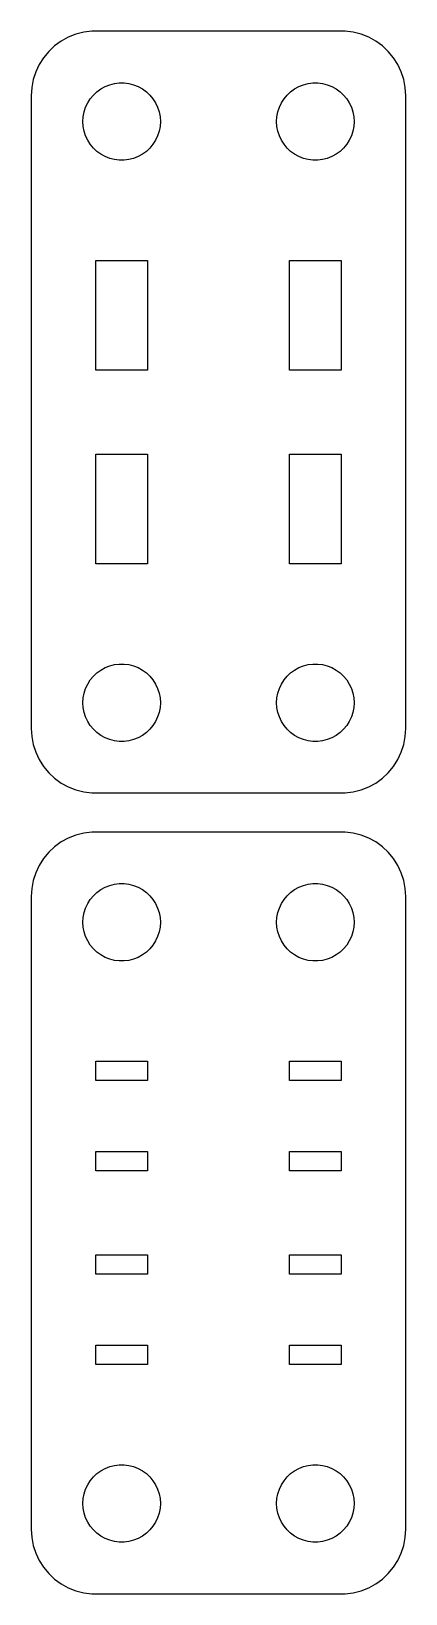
# Model space of a CAD drawing. Header units: metres. Extents: x -14 to 14, y -29 to 91.
import ezdxf

# ---------------------------------------------------------------- set-up
doc = ezdxf.new("R2010")
doc.units = ezdxf.units.M

msp = doc.modelspace()

# ---------------------------------------------------------------- linework, layer by layer
for p, q in [((-11.6289, 91.0241), (-12.1791, 90.7216)), ((-11.0451, 91.2553), (-11.6289, 91.0241)), ((-10.4369, 91.4114), (-11.0451, 91.2553)), ((-9.81395, 91.4901), (-10.4369, 91.4114)), ((9.81395, 91.4901), (-9.81395, 91.4901)), ((10.4369, 91.4114), (9.81395, 91.4901)), ((11.0451, 91.2553), (10.4369, 91.4114)), ((11.6289, 91.0241), (11.0451, 91.2553)), ((12.1791, 90.7216), (11.6289, 91.0241)), ((-13.1448, 89.9227), (-13.5451, 89.4389)), ((-12.6871, 90.3526), (-13.1448, 89.9227)), ((-12.1791, 90.7216), (-12.6871, 90.3526)), ((12.6871, 90.3526), (12.1791, 90.7216)), ((13.1448, 89.9227), (12.6871, 90.3526)), ((13.5451, 89.4389), (13.1448, 89.9227)), ((-14.1489, 88.3406), (-14.3429, 87.7434)), ((-13.8815, 88.9088), (-14.1489, 88.3406)), ((-13.5451, 89.4389), (-13.8815, 88.9088)), ((13.8815, 88.9088), (13.5451, 89.4389)), ((14.1489, 88.3406), (13.8815, 88.9088)), ((14.3429, 87.7434), (14.1489, 88.3406)), ((-14.4606, 87.1267), (-14.5, 86.5)), ((-14.3429, 87.7434), (-14.4606, 87.1267)), ((-9.10747, 87.033), (-8.77733, 87.2145)), ((-8.77733, 87.2145), (-8.42705, 87.3532)), ((-8.42705, 87.3532), (-8.06213, 87.4469)), ((-8.06213, 87.4469), (-7.68837, 87.4941)), ((-7.68837, 87.4941), (-7.31161, 87.4941)), ((-7.31161, 87.4941), (-6.93785, 87.4469)), ((-6.93785, 87.4469), (-6.57294, 87.3532)), ((-6.57294, 87.3532), (-6.22266, 87.2145)), ((-6.22266, 87.2145), (-5.89252, 87.033)), ((5.89252, 87.033), (6.22266, 87.2145)), ((6.22266, 87.2145), (6.57294, 87.3532)), ((6.57294, 87.3532), (6.93785, 87.4469)), ((6.93785, 87.4469), (7.31161, 87.4941)), ((7.31161, 87.4941), (7.68837, 87.4941)), ((7.68837, 87.4941), (8.06213, 87.4469)), ((8.06213, 87.4469), (8.42705, 87.3532)), ((8.42705, 87.3532), (8.77733, 87.2145)), ((8.77733, 87.2145), (9.10747, 87.033)), ((14.4606, 87.1267), (14.3429, 87.7434)), ((14.5, 86.5), (14.4606, 87.1267)), ((-14.5, 86.5), (-14.5, 37.5)), ((-10.2893, 85.6044), (-10.1289, 85.9453)), ((-10.1289, 85.9453), (-9.92705, 86.2634)), ((-9.92705, 86.2634), (-9.6869, 86.5536)), ((-9.6869, 86.5536), (-9.41226, 86.8115)), ((-9.41226, 86.8115), (-9.10747, 87.033)), ((-5.89252, 87.033), (-5.58772, 86.8115)), ((-5.58772, 86.8115), (-5.31308, 86.5536)), ((-5.31308, 86.5536), (-5.07294, 86.2634)), ((-5.07294, 86.2634), (-4.87108, 85.9453)), ((-4.87108, 85.9453), (-4.71066, 85.6044)), ((4.71066, 85.6044), (4.87108, 85.9453)), ((4.87108, 85.9453), (5.07294, 86.2634)), ((5.07294, 86.2634), (5.31308, 86.5536)), ((5.31308, 86.5536), (5.58772, 86.8115)), ((5.58772, 86.8115), (5.89252, 87.033)), ((9.10747, 87.033), (9.41226, 86.8115)), ((9.41226, 86.8115), (9.6869, 86.5536)), ((9.6869, 86.5536), (9.92705, 86.2634)), ((9.92705, 86.2634), (10.1289, 85.9453)), ((10.1289, 85.9453), (10.2893, 85.6044)), ((14.5, 37.5), (14.5, 86.5)), ((-10.5, 84.5), (-10.4763, 84.876)), ((-10.4763, 84.876), (-10.4057, 85.2461)), ((-10.4057, 85.2461), (-10.2893, 85.6044)), ((-4.71066, 85.6044), (-4.59424, 85.2461)), ((-4.59424, 85.2461), (-4.52365, 84.876)), ((-4.52365, 84.876), (-4.5, 84.5)), ((4.5, 84.5), (4.52365, 84.876)), ((4.52365, 84.876), (4.59424, 85.2461)), ((4.59424, 85.2461), (4.71066, 85.6044)), ((10.2893, 85.6044), (10.4057, 85.2461)), ((10.4057, 85.2461), (10.4763, 84.876)), ((10.4763, 84.876), (10.5, 84.5)), ((-10.4763, 84.124), (-10.5, 84.5)), ((-10.4057, 83.7539), (-10.4763, 84.124)), ((-10.2893, 83.3956), (-10.4057, 83.7539)), ((-4.59424, 83.7539), (-4.71066, 83.3956)), ((-4.52365, 84.124), (-4.59424, 83.7539)), ((-4.5, 84.5), (-4.52365, 84.124)), ((4.52365, 84.124), (4.5, 84.5)), ((4.59424, 83.7539), (4.52365, 84.124)), ((4.71066, 83.3956), (4.59424, 83.7539)), ((10.4057, 83.7539), (10.2893, 83.3956)), ((10.4763, 84.124), (10.4057, 83.7539)), ((10.5, 84.5), (10.4763, 84.124)), ((-10.1289, 83.0547), (-10.2893, 83.3956)), ((-9.92705, 82.7366), (-10.1289, 83.0547)), ((-9.6869, 82.4464), (-9.92705, 82.7366)), ((-9.41226, 82.1884), (-9.6869, 82.4464)), ((-5.31308, 82.4464), (-5.58772, 82.1884)), ((-5.07294, 82.7366), (-5.31308, 82.4464)), ((-4.87108, 83.0547), (-5.07294, 82.7366)), ((-4.71066, 83.3956), (-4.87108, 83.0547)), ((4.87108, 83.0547), (4.71066, 83.3956)), ((5.07294, 82.7366), (4.87108, 83.0547)), ((5.31308, 82.4464), (5.07294, 82.7366)), ((5.58772, 82.1884), (5.31308, 82.4464)), ((9.6869, 82.4464), (9.41226, 82.1884)), ((9.92705, 82.7366), (9.6869, 82.4464)), ((10.1289, 83.0547), (9.92705, 82.7366)), ((10.2893, 83.3956), (10.1289, 83.0547)), ((-9.10747, 81.967), (-9.41226, 82.1884)), ((-8.77733, 81.7855), (-9.10747, 81.967)), ((-8.42705, 81.6468), (-8.77733, 81.7855)), ((-8.06213, 81.5531), (-8.42705, 81.6468)), ((-7.68837, 81.5059), (-8.06213, 81.5531)), ((-7.31161, 81.5059), (-7.68837, 81.5059)), ((-6.93785, 81.5531), (-7.31161, 81.5059)), ((-6.57294, 81.6468), (-6.93785, 81.5531)), ((-6.22266, 81.7855), (-6.57294, 81.6468)), ((-5.89252, 81.967), (-6.22266, 81.7855)), ((-5.58772, 82.1884), (-5.89252, 81.967)), ((5.89252, 81.967), (5.58772, 82.1884)), ((6.22266, 81.7855), (5.89252, 81.967)), ((6.57294, 81.6468), (6.22266, 81.7855)), ((6.93785, 81.5531), (6.57294, 81.6468)), ((7.31161, 81.5059), (6.93785, 81.5531)), ((7.68837, 81.5059), (7.31161, 81.5059)), ((8.06213, 81.5531), (7.68837, 81.5059)), ((8.42705, 81.6468), (8.06213, 81.5531)), ((8.77733, 81.7855), (8.42705, 81.6468)), ((9.10747, 81.967), (8.77733, 81.7855)), ((9.41226, 82.1884), (9.10747, 81.967)), ((-9.5, 65.25), (-9.5, 73.75)), ((-9.5, 73.75), (-5.5, 73.75)), ((-5.5, 73.75), (-5.5, 65.25)), ((5.5, 65.25), (5.5, 73.75)), ((5.5, 73.75), (9.5, 73.75)), ((9.5, 73.75), (9.5, 65.25)), ((-5.5, 65.25), (-9.5, 65.25)), ((9.5, 65.25), (5.5, 65.25)), ((-9.5, 50.25), (-9.5, 58.75)), ((-9.5, 58.75), (-5.5, 58.75)), ((-5.5, 58.75), (-5.5, 50.25)), ((5.5, 50.25), (5.5, 58.75)), ((5.5, 58.75), (9.5, 58.75)), ((9.5, 58.75), (9.5, 50.25)), ((-5.5, 50.25), (-9.5, 50.25)), ((9.5, 50.25), (5.5, 50.25)), ((-8.77733, 42.2145), (-8.42705, 42.3532)), ((-8.42705, 42.3532), (-8.06213, 42.4469)), ((-8.06213, 42.4469), (-7.68837, 42.4941)), ((-7.68837, 42.4941), (-7.31161, 42.4941)), ((-7.31161, 42.4941), (-6.93785, 42.4469)), ((-6.93785, 42.4469), (-6.57294, 42.3532)), ((-6.57294, 42.3532), (-6.22266, 42.2145)), ((6.22266, 42.2145), (6.57294, 42.3532)), ((6.57294, 42.3532), (6.93785, 42.4469)), ((6.93785, 42.4469), (7.31161, 42.4941)), ((7.31161, 42.4941), (7.68837, 42.4941)), ((7.68837, 42.4941), (8.06213, 42.4469)), ((8.06213, 42.4469), (8.42705, 42.3532)), ((8.42705, 42.3532), (8.77733, 42.2145)), ((-10.1289, 40.9453), (-9.92705, 41.2634)), ((-9.92705, 41.2634), (-9.6869, 41.5536)), ((-9.6869, 41.5536), (-9.41226, 41.8116)), ((-9.41226, 41.8116), (-9.10747, 42.033)), ((-9.10747, 42.033), (-8.77733, 42.2145)), ((-6.22266, 42.2145), (-5.89252, 42.033)), ((-5.89252, 42.033), (-5.58772, 41.8116)), ((-5.58772, 41.8116), (-5.31308, 41.5536)), ((-5.31308, 41.5536), (-5.07294, 41.2634)), ((-5.07294, 41.2634), (-4.87108, 40.9453)), ((4.87108, 40.9453), (5.07294, 41.2634)), ((5.07294, 41.2634), (5.31308, 41.5536)), ((5.31308, 41.5536), (5.58772, 41.8116)), ((5.58772, 41.8116), (5.89252, 42.033)), ((5.89252, 42.033), (6.22266, 42.2145)), ((8.77733, 42.2145), (9.10747, 42.033)), ((9.10747, 42.033), (9.41226, 41.8116)), ((9.41226, 41.8116), (9.6869, 41.5536)), ((9.6869, 41.5536), (9.92705, 41.2634)), ((9.92705, 41.2634), (10.1289, 40.9453)), ((-10.4763, 39.876), (-10.4057, 40.2461)), ((-10.4057, 40.2461), (-10.2893, 40.6044)), ((-10.2893, 40.6044), (-10.1289, 40.9453)), ((-4.87108, 40.9453), (-4.71066, 40.6044)), ((-4.71066, 40.6044), (-4.59424, 40.2461)), ((-4.59424, 40.2461), (-4.52365, 39.876)), ((4.52365, 39.876), (4.59424, 40.2461)), ((4.59424, 40.2461), (4.71066, 40.6044)), ((4.71066, 40.6044), (4.87108, 40.9453)), ((10.1289, 40.9453), (10.2893, 40.6044)), ((10.2893, 40.6044), (10.4057, 40.2461)), ((10.4057, 40.2461), (10.4763, 39.876)), ((-10.5, 39.5), (-10.4763, 39.876)), ((-10.4763, 39.124), (-10.5, 39.5)), ((-10.4057, 38.7539), (-10.4763, 39.124)), ((-10.2893, 38.3956), (-10.4057, 38.7539)), ((-4.59424, 38.7539), (-4.71066, 38.3956)), ((-4.52365, 39.124), (-4.59424, 38.7539)), ((-4.52365, 39.876), (-4.5, 39.5)), ((-4.5, 39.5), (-4.52365, 39.124)), ((4.5, 39.5), (4.52365, 39.876)), ((4.52365, 39.124), (4.5, 39.5)), ((4.59424, 38.7539), (4.52365, 39.124)), ((4.71066, 38.3956), (4.59424, 38.7539)), ((10.4057, 38.7539), (10.2893, 38.3956)), ((10.4763, 39.124), (10.4057, 38.7539)), ((10.4763, 39.876), (10.5, 39.5)), ((10.5, 39.5), (10.4763, 39.124)), ((-10.1289, 38.0547), (-10.2893, 38.3956)), ((-9.92705, 37.7366), (-10.1289, 38.0547)), ((-9.6869, 37.4464), (-9.92705, 37.7366)), ((-5.07294, 37.7366), (-5.31308, 37.4464)), ((-4.87108, 38.0547), (-5.07294, 37.7366)), ((-4.71066, 38.3956), (-4.87108, 38.0547)), ((4.87108, 38.0547), (4.71066, 38.3956)), ((5.07294, 37.7366), (4.87108, 38.0547)), ((5.31308, 37.4464), (5.07294, 37.7366)), ((9.92705, 37.7366), (9.6869, 37.4464)), ((10.1289, 38.0547), (9.92705, 37.7366)), ((10.2893, 38.3956), (10.1289, 38.0547)), ((-14.5, 37.5), (-14.4606, 36.8733)), ((-14.4606, 36.8733), (-14.3429, 36.2566)), ((-9.41226, 37.1885), (-9.6869, 37.4464)), ((-9.10747, 36.967), (-9.41226, 37.1885)), ((-8.77733, 36.7855), (-9.10747, 36.967)), ((-8.42705, 36.6468), (-8.77733, 36.7855)), ((-8.06213, 36.5531), (-8.42705, 36.6468)), ((-7.68837, 36.5059), (-8.06213, 36.5531)), ((-7.31161, 36.5059), (-7.68837, 36.5059)), ((-6.93785, 36.5531), (-7.31161, 36.5059)), ((-6.57294, 36.6468), (-6.93785, 36.5531)), ((-6.22266, 36.7855), (-6.57294, 36.6468)), ((-5.89252, 36.967), (-6.22266, 36.7855)), ((-5.58772, 37.1885), (-5.89252, 36.967)), ((-5.31308, 37.4464), (-5.58772, 37.1885)), ((5.58772, 37.1885), (5.31308, 37.4464)), ((5.89252, 36.967), (5.58772, 37.1885)), ((6.22266, 36.7855), (5.89252, 36.967)), ((6.57294, 36.6468), (6.22266, 36.7855)), ((6.93785, 36.5531), (6.57294, 36.6468)), ((7.31161, 36.5059), (6.93785, 36.5531)), ((7.68837, 36.5059), (7.31161, 36.5059)), ((8.06213, 36.5531), (7.68837, 36.5059)), ((8.42705, 36.6468), (8.06213, 36.5531)), ((8.77733, 36.7855), (8.42705, 36.6468)), ((9.10747, 36.967), (8.77733, 36.7855)), ((9.41226, 37.1885), (9.10747, 36.967)), ((9.6869, 37.4464), (9.41226, 37.1885)), ((14.3429, 36.2566), (14.4606, 36.8733)), ((14.4606, 36.8733), (14.5, 37.5)), ((-14.3429, 36.2566), (-14.1489, 35.6594)), ((-14.1489, 35.6594), (-13.8815, 35.0912)), ((-13.8815, 35.0912), (-13.5451, 34.5611)), ((13.5451, 34.5611), (13.8815, 35.0912)), ((13.8815, 35.0912), (14.1489, 35.6594)), ((14.1489, 35.6594), (14.3429, 36.2566)), ((-13.5451, 34.5611), (-13.1448, 34.0773)), ((-13.1448, 34.0773), (-12.6871, 33.6474)), ((12.6871, 33.6474), (13.1448, 34.0773)), ((13.1448, 34.0773), (13.5451, 34.5611)), ((-12.6871, 33.6474), (-12.1791, 33.2784)), ((-12.1791, 33.2784), (-11.6289, 32.9759)), ((-11.6289, 32.9759), (-11.0451, 32.7447)), ((-11.0451, 32.7447), (-10.4369, 32.5886)), ((10.4369, 32.5886), (11.0451, 32.7447)), ((11.0451, 32.7447), (11.6289, 32.9759)), ((11.6289, 32.9759), (12.1791, 33.2784)), ((12.1791, 33.2784), (12.6871, 33.6474)), ((-10.4369, 32.5886), (-9.81395, 32.5099)), ((-9.81395, 32.5099), (9.81395, 32.5099)), ((9.81395, 32.5099), (10.4369, 32.5886)), ((-11.0451, 29.2553), (-11.6289, 29.0241)), ((-10.4369, 29.4114), (-11.0451, 29.2553)), ((-9.81395, 29.4901), (-10.4369, 29.4114)), ((9.81395, 29.4901), (-9.81395, 29.4901)), ((10.4369, 29.4114), (9.81395, 29.4901)), ((11.0451, 29.2553), (10.4369, 29.4114)), ((11.6289, 29.0241), (11.0451, 29.2553)), ((-13.1448, 27.9227), (-13.5451, 27.4389)), ((-12.6871, 28.3526), (-13.1448, 27.9227)), ((-12.1791, 28.7216), (-12.6871, 28.3526)), ((-11.6289, 29.0241), (-12.1791, 28.7216)), ((12.1791, 28.7216), (11.6289, 29.0241)), ((12.6871, 28.3526), (12.1791, 28.7216)), ((13.1448, 27.9227), (12.6871, 28.3526)), ((13.5451, 27.4389), (13.1448, 27.9227)), ((-13.8815, 26.9088), (-14.1489, 26.3406)), ((-13.5451, 27.4389), (-13.8815, 26.9088)), ((13.8815, 26.9088), (13.5451, 27.4389)), ((14.1489, 26.3406), (13.8815, 26.9088)), ((-14.3429, 25.7434), (-14.4606, 25.1267)), ((-14.1489, 26.3406), (-14.3429, 25.7434)), ((-8.42705, 25.3532), (-8.06213, 25.4469)), ((-8.06213, 25.4469), (-7.68837, 25.4941)), ((-7.68837, 25.4941), (-7.31161, 25.4941)), ((-7.31161, 25.4941), (-6.93785, 25.4469)), ((-6.93785, 25.4469), (-6.57294, 25.3532)), ((6.57294, 25.3532), (6.93785, 25.4469)), ((6.93785, 25.4469), (7.31161, 25.4941)), ((7.31161, 25.4941), (7.68837, 25.4941)), ((7.68837, 25.4941), (8.06213, 25.4469)), ((8.06213, 25.4469), (8.42705, 25.3532)), ((14.3429, 25.7434), (14.1489, 26.3406)), ((14.4606, 25.1267), (14.3429, 25.7434)), ((-14.4606, 25.1267), (-14.5, 24.5)), ((-14.5, 24.5), (-14.5, -24.5)), ((-10.1289, 23.9453), (-9.92705, 24.2634)), ((-9.92705, 24.2634), (-9.6869, 24.5536)), ((-9.6869, 24.5536), (-9.41226, 24.8115)), ((-9.41226, 24.8115), (-9.10747, 25.033)), ((-9.10747, 25.033), (-8.77733, 25.2145)), ((-8.77733, 25.2145), (-8.42705, 25.3532)), ((-6.57294, 25.3532), (-6.22266, 25.2145)), ((-6.22266, 25.2145), (-5.89252, 25.033)), ((-5.89252, 25.033), (-5.58772, 24.8115)), ((-5.58772, 24.8115), (-5.31308, 24.5536)), ((-5.31308, 24.5536), (-5.07294, 24.2634)), ((-5.07294, 24.2634), (-4.87108, 23.9453)), ((4.87108, 23.9453), (5.07294, 24.2634)), ((5.07294, 24.2634), (5.31308, 24.5536)), ((5.31308, 24.5536), (5.58772, 24.8115)), ((5.58772, 24.8115), (5.89252, 25.033)), ((5.89252, 25.033), (6.22266, 25.2145)), ((6.22266, 25.2145), (6.57294, 25.3532)), ((8.42705, 25.3532), (8.77733, 25.2145)), ((8.77733, 25.2145), (9.10747, 25.033)), ((9.10747, 25.033), (9.41226, 24.8115)), ((9.41226, 24.8115), (9.6869, 24.5536)), ((9.6869, 24.5536), (9.92705, 24.2634)), ((9.92705, 24.2634), (10.1289, 23.9453)), ((14.5, 24.5), (14.4606, 25.1267)), ((14.5, -24.5), (14.5, 24.5)), ((-10.4763, 22.876), (-10.4057, 23.2461)), ((-10.4057, 23.2461), (-10.2893, 23.6044)), ((-10.2893, 23.6044), (-10.1289, 23.9453)), ((-4.87108, 23.9453), (-4.71066, 23.6044)), ((-4.71066, 23.6044), (-4.59424, 23.2461)), ((-4.59424, 23.2461), (-4.52365, 22.876)), ((4.52365, 22.876), (4.59424, 23.2461)), ((4.59424, 23.2461), (4.71066, 23.6044)), ((4.71066, 23.6044), (4.87108, 23.9453)), ((10.1289, 23.9453), (10.2893, 23.6044)), ((10.2893, 23.6044), (10.4057, 23.2461)), ((10.4057, 23.2461), (10.4763, 22.876)), ((-10.5, 22.5), (-10.4763, 22.876)), ((-10.4763, 22.124), (-10.5, 22.5)), ((-10.4057, 21.7539), (-10.4763, 22.124)), ((-4.52365, 22.124), (-4.59424, 21.7539)), ((-4.52365, 22.876), (-4.5, 22.5)), ((-4.5, 22.5), (-4.52365, 22.124)), ((4.5, 22.5), (4.52365, 22.876)), ((4.52365, 22.124), (4.5, 22.5)), ((4.59424, 21.7539), (4.52365, 22.124)), ((10.4763, 22.124), (10.4057, 21.7539)), ((10.4763, 22.876), (10.5, 22.5)), ((10.5, 22.5), (10.4763, 22.124)), ((-10.2893, 21.3956), (-10.4057, 21.7539)), ((-10.1289, 21.0547), (-10.2893, 21.3956)), ((-9.92705, 20.7366), (-10.1289, 21.0547)), ((-9.6869, 20.4464), (-9.92705, 20.7366)), ((-5.07294, 20.7366), (-5.31308, 20.4464)), ((-4.87108, 21.0547), (-5.07294, 20.7366)), ((-4.71066, 21.3956), (-4.87108, 21.0547)), ((-4.59424, 21.7539), (-4.71066, 21.3956)), ((4.71066, 21.3956), (4.59424, 21.7539)), ((4.87108, 21.0547), (4.71066, 21.3956)), ((5.07294, 20.7366), (4.87108, 21.0547)), ((5.31308, 20.4464), (5.07294, 20.7366)), ((9.92705, 20.7366), (9.6869, 20.4464)), ((10.1289, 21.0547), (9.92705, 20.7366)), ((10.2893, 21.3956), (10.1289, 21.0547)), ((10.4057, 21.7539), (10.2893, 21.3956)), ((-9.41226, 20.1884), (-9.6869, 20.4464)), ((-9.10747, 19.967), (-9.41226, 20.1884)), ((-8.77733, 19.7855), (-9.10747, 19.967)), ((-8.42705, 19.6468), (-8.77733, 19.7855)), ((-8.06213, 19.5531), (-8.42705, 19.6468)), ((-7.68837, 19.5059), (-8.06213, 19.5531)), ((-7.31161, 19.5059), (-7.68837, 19.5059)), ((-6.93785, 19.5531), (-7.31161, 19.5059)), ((-6.57294, 19.6468), (-6.93785, 19.5531)), ((-6.22266, 19.7855), (-6.57294, 19.6468)), ((-5.89252, 19.967), (-6.22266, 19.7855)), ((-5.58772, 20.1884), (-5.89252, 19.967)), ((-5.31308, 20.4464), (-5.58772, 20.1884)), ((5.58772, 20.1884), (5.31308, 20.4464)), ((5.89252, 19.967), (5.58772, 20.1884)), ((6.22266, 19.7855), (5.89252, 19.967)), ((6.57294, 19.6468), (6.22266, 19.7855)), ((6.93785, 19.5531), (6.57294, 19.6468)), ((7.31161, 19.5059), (6.93785, 19.5531)), ((7.68837, 19.5059), (7.31161, 19.5059)), ((8.06213, 19.5531), (7.68837, 19.5059)), ((8.42705, 19.6468), (8.06213, 19.5531)), ((8.77733, 19.7855), (8.42705, 19.6468)), ((9.10747, 19.967), (8.77733, 19.7855)), ((9.41226, 20.1884), (9.10747, 19.967)), ((9.6869, 20.4464), (9.41226, 20.1884)), ((-9.5, 10.25), (-9.5, 11.75)), ((-9.5, 11.75), (-5.5, 11.75)), ((-5.5, 11.75), (-5.5, 10.25)), ((5.5, 10.25), (5.5, 11.75)), ((5.5, 11.75), (9.5, 11.75)), ((9.5, 11.75), (9.5, 10.25)), ((-5.5, 10.25), (-9.5, 10.25)), ((9.5, 10.25), (5.5, 10.25)), ((-9.5, 3.25), (-9.5, 4.75)), ((-9.5, 4.75), (-5.5, 4.75)), ((-5.5, 4.75), (-5.5, 3.25)), ((5.5, 3.25), (5.5, 4.75)), ((5.5, 4.75), (9.5, 4.75)), ((9.5, 4.75), (9.5, 3.25)), ((-5.5, 3.25), (-9.5, 3.25)), ((9.5, 3.25), (5.5, 3.25)), ((-9.5, -4.75), (-9.5, -3.25)), ((-9.5, -3.25), (-5.5, -3.25)), ((-5.5, -3.25), (-5.5, -4.75)), ((5.5, -4.75), (5.5, -3.25)), ((5.5, -3.25), (9.5, -3.25)), ((9.5, -3.25), (9.5, -4.75)), ((-5.5, -4.75), (-9.5, -4.75)), ((9.5, -4.75), (5.5, -4.75)), ((-9.5, -11.75), (-9.5, -10.25)), ((-9.5, -10.25), (-5.5, -10.25)), ((-5.5, -10.25), (-5.5, -11.75)), ((5.5, -11.75), (5.5, -10.25)), ((5.5, -10.25), (9.5, -10.25)), ((9.5, -10.25), (9.5, -11.75)), ((-5.5, -11.75), (-9.5, -11.75)), ((9.5, -11.75), (5.5, -11.75)), ((-9.92705, -20.7366), (-9.6869, -20.4464)), ((-9.6869, -20.4464), (-9.41226, -20.1884)), ((-9.41226, -20.1884), (-9.10747, -19.967)), ((-9.10747, -19.967), (-8.77733, -19.7855)), ((-8.77733, -19.7855), (-8.42705, -19.6468)), ((-8.42705, -19.6468), (-8.06213, -19.5531)), ((-8.06213, -19.5531), (-7.68837, -19.5059)), ((-7.68837, -19.5059), (-7.31161, -19.5059)), ((-7.31161, -19.5059), (-6.93785, -19.5531)), ((-6.93785, -19.5531), (-6.57294, -19.6468)), ((-6.57294, -19.6468), (-6.22266, -19.7855)), ((-6.22266, -19.7855), (-5.89252, -19.967)), ((-5.89252, -19.967), (-5.58772, -20.1884)), ((-5.58772, -20.1884), (-5.31308, -20.4464)), ((-5.31308, -20.4464), (-5.07294, -20.7366)), ((5.07294, -20.7366), (5.31308, -20.4464)), ((5.31308, -20.4464), (5.58772, -20.1884)), ((5.58772, -20.1884), (5.89252, -19.967)), ((5.89252, -19.967), (6.22266, -19.7855)), ((6.22266, -19.7855), (6.57294, -19.6468)), ((6.57294, -19.6468), (6.93785, -19.5531)), ((6.93785, -19.5531), (7.31161, -19.5059)), ((7.31161, -19.5059), (7.68837, -19.5059)), ((7.68837, -19.5059), (8.06213, -19.5531)), ((8.06213, -19.5531), (8.42705, -19.6468)), ((8.42705, -19.6468), (8.77733, -19.7855)), ((8.77733, -19.7855), (9.10747, -19.967)), ((9.10747, -19.967), (9.41226, -20.1884)), ((9.41226, -20.1884), (9.6869, -20.4464)), ((9.6869, -20.4464), (9.92705, -20.7366)), ((-10.4763, -22.124), (-10.4057, -21.7539)), ((-10.4057, -21.7539), (-10.2893, -21.3956)), ((-10.2893, -21.3956), (-10.1289, -21.0547)), ((-10.1289, -21.0547), (-9.92705, -20.7366)), ((-5.07294, -20.7366), (-4.87108, -21.0547)), ((-4.87108, -21.0547), (-4.71066, -21.3956)), ((-4.71066, -21.3956), (-4.59424, -21.7539)), ((-4.59424, -21.7539), (-4.52365, -22.124)), ((4.52365, -22.124), (4.59424, -21.7539)), ((4.59424, -21.7539), (4.71066, -21.3956)), ((4.71066, -21.3956), (4.87108, -21.0547)), ((4.87108, -21.0547), (5.07294, -20.7366)), ((9.92705, -20.7366), (10.1289, -21.0547)), ((10.1289, -21.0547), (10.2893, -21.3956)), ((10.2893, -21.3956), (10.4057, -21.7539)), ((10.4057, -21.7539), (10.4763, -22.124)), ((-10.5, -22.5), (-10.4763, -22.124)), ((-10.4763, -22.876), (-10.5, -22.5)), ((-10.4057, -23.2461), (-10.4763, -22.876)), ((-4.52365, -22.876), (-4.59424, -23.2461)), ((-4.52365, -22.124), (-4.5, -22.5)), ((-4.5, -22.5), (-4.52365, -22.876)), ((4.5, -22.5), (4.52365, -22.124)), ((4.52365, -22.876), (4.5, -22.5)), ((4.59424, -23.2461), (4.52365, -22.876)), ((10.4763, -22.876), (10.4057, -23.2461)), ((10.4763, -22.124), (10.5, -22.5)), ((10.5, -22.5), (10.4763, -22.876)), ((-10.2893, -23.6044), (-10.4057, -23.2461)), ((-10.1289, -23.9453), (-10.2893, -23.6044)), ((-9.92705, -24.2634), (-10.1289, -23.9453)), ((-4.87108, -23.9453), (-5.07294, -24.2634)), ((-4.71066, -23.6044), (-4.87108, -23.9453)), ((-4.59424, -23.2461), (-4.71066, -23.6044)), ((4.71066, -23.6044), (4.59424, -23.2461)), ((4.87108, -23.9453), (4.71066, -23.6044)), ((5.07294, -24.2634), (4.87108, -23.9453)), ((10.1289, -23.9453), (9.92705, -24.2634)), ((10.2893, -23.6044), (10.1289, -23.9453)), ((10.4057, -23.2461), (10.2893, -23.6044)), ((-14.5, -24.5), (-14.4606, -25.1267)), ((-14.4606, -25.1267), (-14.3429, -25.7434)), ((-9.6869, -24.5536), (-9.92705, -24.2634)), ((-9.41226, -24.8115), (-9.6869, -24.5536)), ((-9.10747, -25.033), (-9.41226, -24.8115)), ((-8.77733, -25.2145), (-9.10747, -25.033)), ((-8.42705, -25.3532), (-8.77733, -25.2145)), ((-8.06213, -25.4469), (-8.42705, -25.3532)), ((-6.57294, -25.3532), (-6.93785, -25.4469)), ((-6.22266, -25.2145), (-6.57294, -25.3532)), ((-5.89252, -25.033), (-6.22266, -25.2145)), ((-5.58772, -24.8115), (-5.89252, -25.033)), ((-5.31308, -24.5536), (-5.58772, -24.8115)), ((-5.07294, -24.2634), (-5.31308, -24.5536)), ((5.31308, -24.5536), (5.07294, -24.2634)), ((5.58772, -24.8115), (5.31308, -24.5536)), ((5.89252, -25.033), (5.58772, -24.8115)), ((6.22266, -25.2145), (5.89252, -25.033)), ((6.57294, -25.3532), (6.22266, -25.2145)), ((6.93785, -25.4469), (6.57294, -25.3532)), ((8.42705, -25.3532), (8.06213, -25.4469)), ((8.77733, -25.2145), (8.42705, -25.3532)), ((9.10747, -25.033), (8.77733, -25.2145)), ((9.41226, -24.8115), (9.10747, -25.033)), ((9.6869, -24.5536), (9.41226, -24.8115)), ((9.92705, -24.2634), (9.6869, -24.5536)), ((14.3429, -25.7434), (14.4606, -25.1267)), ((14.4606, -25.1267), (14.5, -24.5)), ((-14.3429, -25.7434), (-14.1489, -26.3406)), ((-14.1489, -26.3406), (-13.8815, -26.9088)), ((-7.68837, -25.4941), (-8.06213, -25.4469)), ((-7.31161, -25.4941), (-7.68837, -25.4941)), ((-6.93785, -25.4469), (-7.31161, -25.4941)), ((7.31161, -25.4941), (6.93785, -25.4469)), ((7.68837, -25.4941), (7.31161, -25.4941)), ((8.06213, -25.4469), (7.68837, -25.4941)), ((13.8815, -26.9088), (14.1489, -26.3406)), ((14.1489, -26.3406), (14.3429, -25.7434)), ((-13.8815, -26.9088), (-13.5451, -27.4389)), ((-13.5451, -27.4389), (-13.1448, -27.9227)), ((13.1448, -27.9227), (13.5451, -27.4389)), ((13.5451, -27.4389), (13.8815, -26.9088)), ((-13.1448, -27.9227), (-12.6871, -28.3526)), ((-12.6871, -28.3526), (-12.1791, -28.7216)), ((-12.1791, -28.7216), (-11.6289, -29.0241)), ((-11.6289, -29.0241), (-11.0451, -29.2553)), ((11.0451, -29.2553), (11.6289, -29.0241)), ((11.6289, -29.0241), (12.1791, -28.7216)), ((12.1791, -28.7216), (12.6871, -28.3526)), ((12.6871, -28.3526), (13.1448, -27.9227)), ((-11.0451, -29.2553), (-10.4369, -29.4114)), ((-10.4369, -29.4114), (-9.81395, -29.4901)), ((-9.81395, -29.4901), (9.81395, -29.4901)), ((9.81395, -29.4901), (10.4369, -29.4114)), ((10.4369, -29.4114), (11.0451, -29.2553))]:
    msp.add_line(p, q)

doc.saveas('drawing.dxf')
